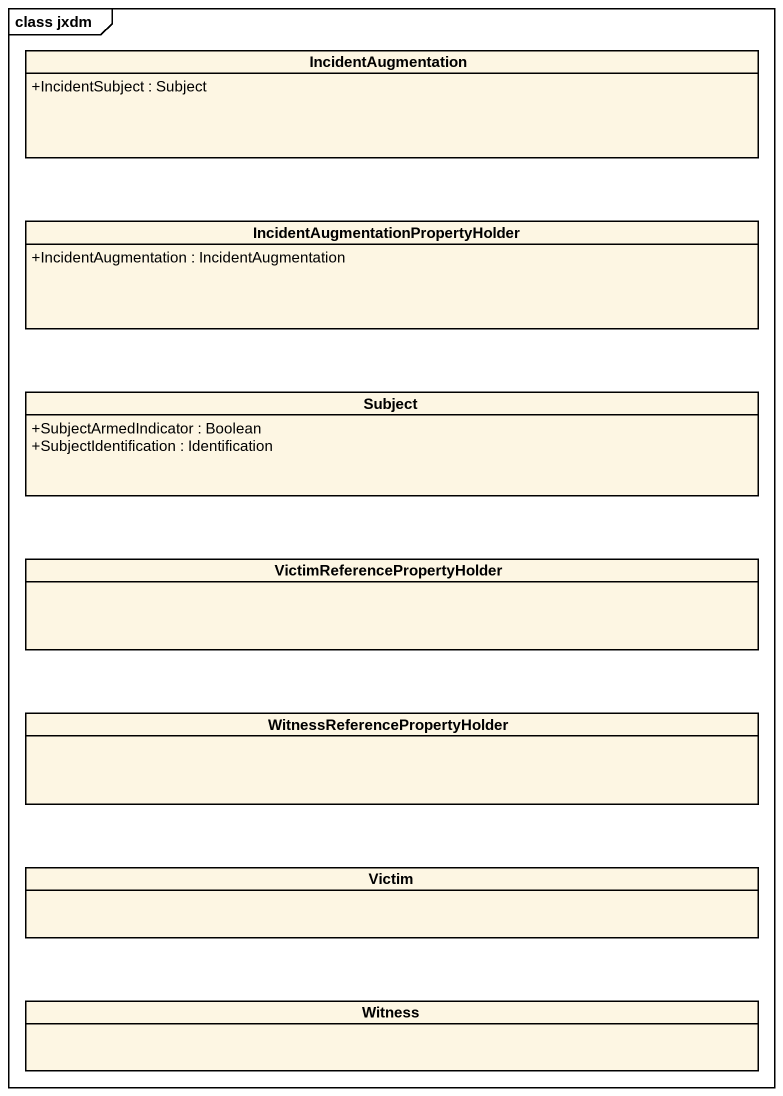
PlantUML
@startuml
mainframe class jxdm
hide circle
hide empty members
skinparam classAttributeIconSize 0
class IncidentAugmentation {
  +IncidentSubject : Subject
}
class "IncidentAugmentationPropertyHolder" as IncidentAugmentationProperty {
  +IncidentAugmentation : IncidentAugmentation
}
class Subject {
  +SubjectArmedIndicator : Boolean
  +SubjectIdentification : Identification
}
class "VictimReferencePropertyHolder" as VictimReferencePropertyHolde
class "WitnessReferencePropertyHolder" as WitnessReferencePropertyHold
class Victim
class Witness
@enduml
